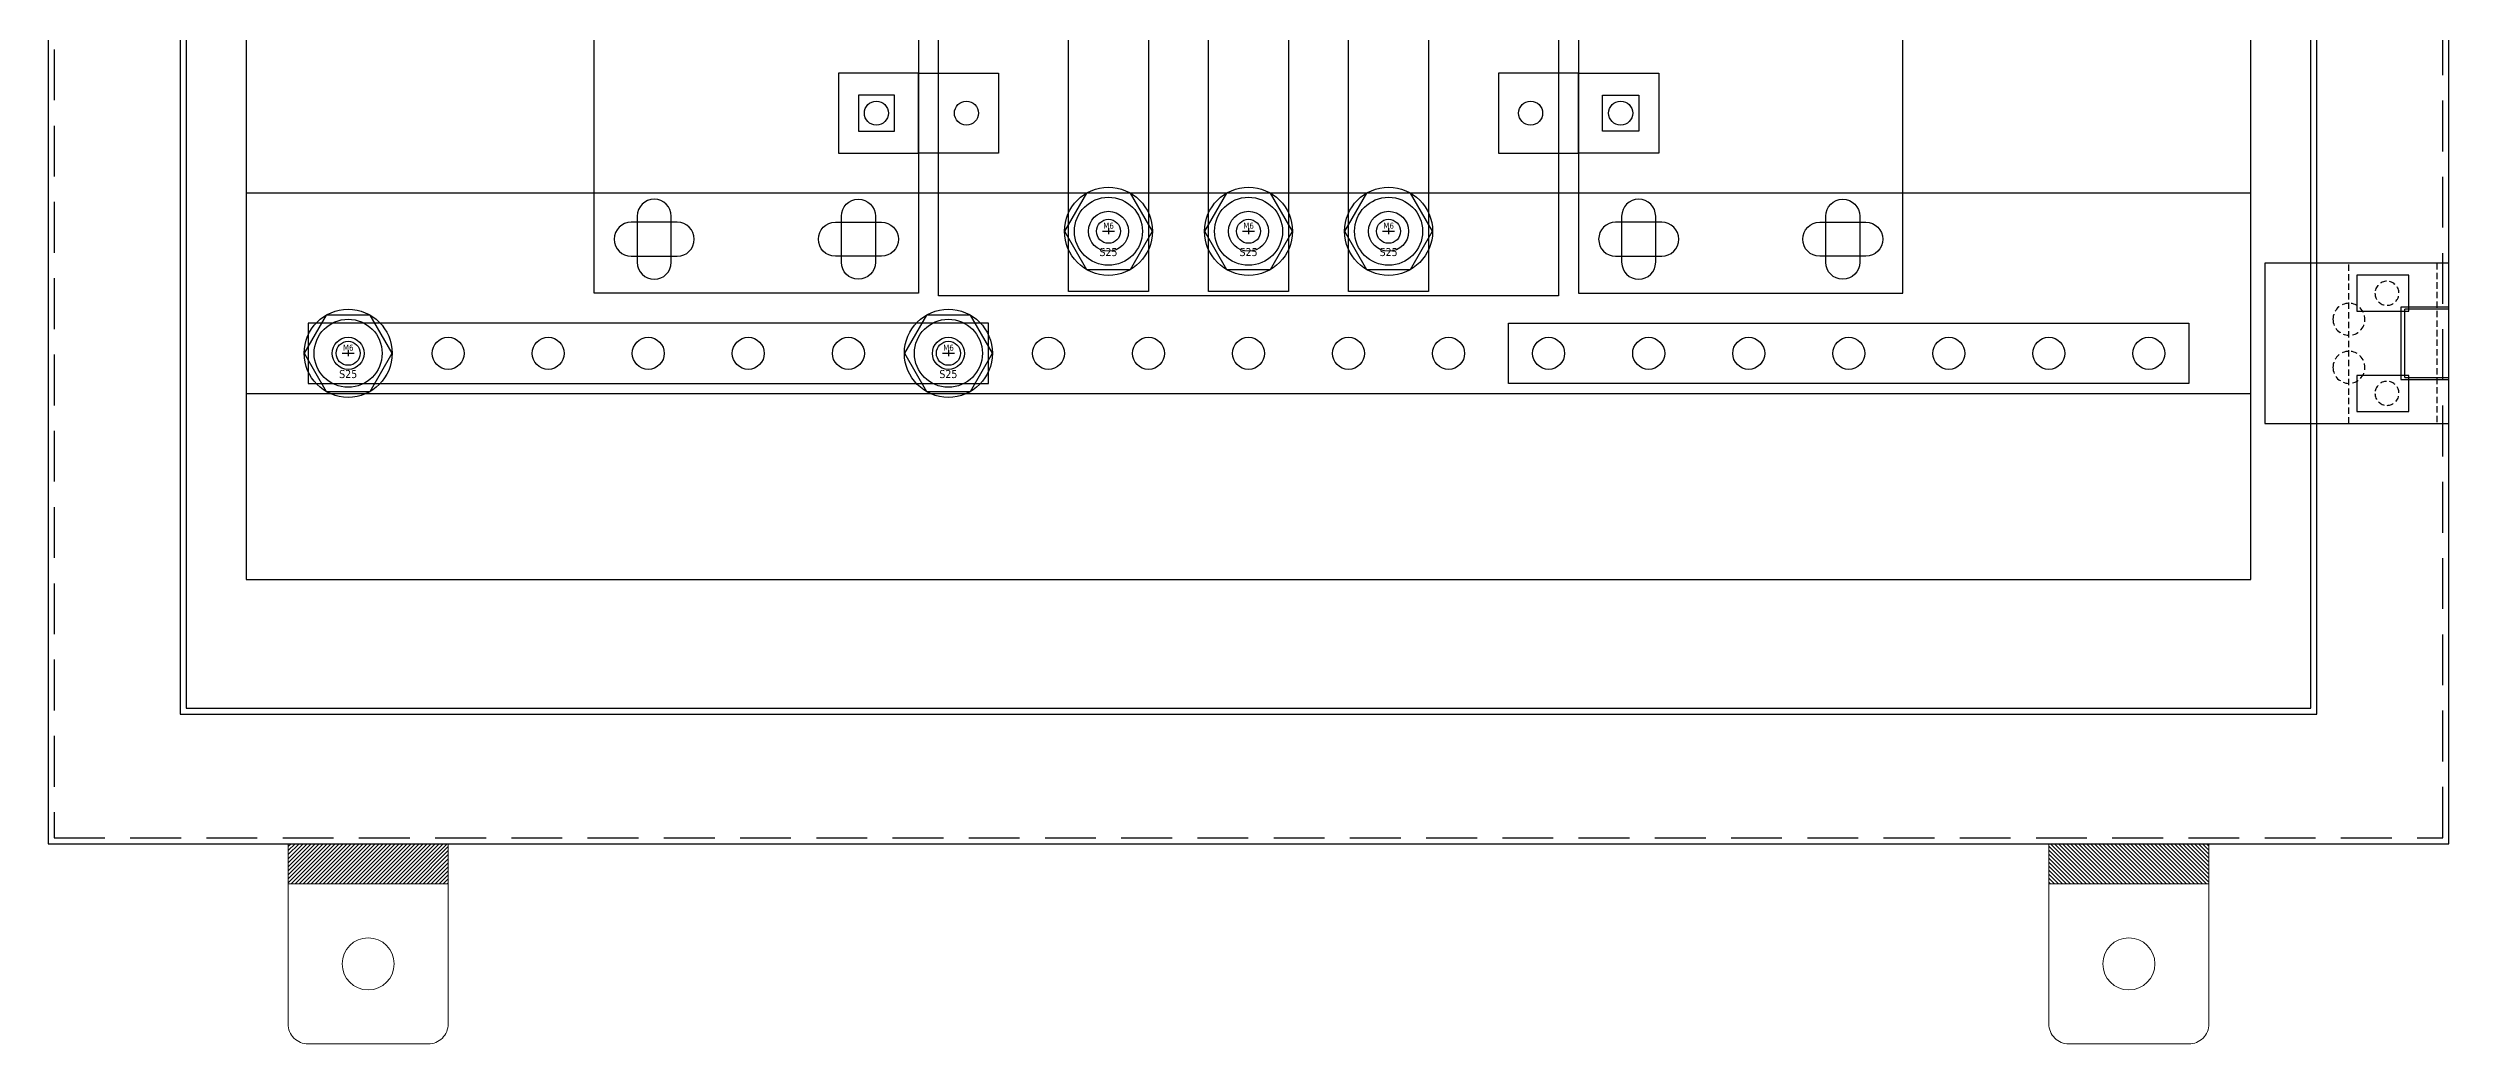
# Model space of a CAD drawing. Header units: millimetres. Extents: x 0 to 4783, y 0 to 3382.
# Drawn here: x 2269 to 2869, y 1624 to 1872 of the extents above; entities that cross this region are included whole.
import ezdxf

# ---------------------------------------------------------------- set-up
doc = ezdxf.new("R2010")
doc.units = ezdxf.units.MM
doc.linetypes.add('HIDDEN2', pattern=[4.7625, 3.175, -1.5875])
doc.linetypes.add('HIDDENX2', pattern=[19.05, 12.7, -6.35])
doc.layers.add('0 TĂNG CỨNG', color=7, linetype='Continuous', lineweight=15)
doc.layers.add('CNC', color=7, linetype='Continuous')

# ---------------------------------------------------------------- blocks, each defined once
blk = doc.blocks.new('HL044-1.3-C')
at = {"color": 1, "linetype": 'HIDDEN2', "ltscale": 0.5}
for p, q in [((-25, 40), (-25, 0)), ((-3, 0), (-3, 40))]:
    blk.add_line(p, q, dxfattribs=at)
at = {"color": 1}
for p, q in [((-12, 29), (0, 29)), ((-12, 11), (-12, 29)), ((-11, 28.5), (0, 28.5)), ((-11, 28.5), (-11, 11.5)), ((0, 11), (-12, 11)), ((0, 11.5), (-11, 11.5))]:
    blk.add_line(p, q, dxfattribs=at)
blk.add_lwpolyline([(-46, 40), (0, 40), (0, 0), (-46, 0)], close=True, dxfattribs=at)
at = {"color": 1, "linetype": 'HIDDEN2', "ltscale": 0.5}
for centre, radius in [((-25, 26), 4), ((-15.5, 32.5), 3), ((-25, 14), 4), ((-15.5, 7.5), 3)]:
    blk.add_circle(centre, radius, dxfattribs=at)
blk = doc.blocks.new('*U10961')
at = {"color": 252}
for p, q in [((-1.5, 9.53), (1.5, 9.53)), ((0, 10.28), (0, 8.78))]:
    blk.add_line(p, q, dxfattribs=at)
at = {"color": 1}
blk.add_lwpolyline([(-5.5, 19.05), (-11, 9.53), (-5.5, 0), (5.5, 0), (11, 9.53), (5.5, 19.05)], close=True, dxfattribs=at)
for radius in [11, 8.5, 3]:
    blk.add_circle((0, 9.53), radius, dxfattribs=at)
at = {"color": 1, "width": 30.0978, "attachment_point": 5}
for s, insert, char_height in [('{\\fTahoma|b0|i0|c0|p34;M6}', (0.02, 10.91), 1.5), ('{\\fTahoma|b0|i0|c0|p34;S25}', (0, 4.33), 2)]:
    blk.add_mtext(s, dxfattribs=dict(at, insert=insert, char_height=char_height))

msp = doc.modelspace()

# ---------------------------------------------------------------- hatches: boundary and pattern name
at = {"ltscale": 3}
h = msp.add_hatch(dxfattribs=at)
h.set_pattern_fill('ANSI31', color=4, scale=100, style=0)
h.set_pattern_definition([(45, (0, 0), (-883.9, 883.9), [])])
h.paths.add_polyline_path([(2491.22, 2231.1), (2646.22, 2231.1), (2646.22, 1810.45), (2491.22, 1810.45)])
at = {"layer": '0 TĂNG CỨNG'}
h = msp.add_hatch(dxfattribs=at)
h.set_pattern_fill('JIS_WOOD', color=256, style=0)
h.set_pattern_definition([(225, (190743.15114, -49633.6862), (0.4999999992, -0.4999999992), [])])
h.paths.add_polyline_path([(2368.72, 1663.6), (2328.72, 1663.6), (2328.72, 1673.6), (2368.72, 1673.6)])
h = msp.add_hatch(dxfattribs=at)
h.set_pattern_fill('JIS_WOOD', color=256, style=0)
h.set_pattern_definition([(315, (85525.3822, -49633.6862), (-0.499999999, -0.499999999), [])])
h.paths.add_polyline_path([(2768.72, 1663.6), (2808.72, 1663.6), (2808.72, 1673.6), (2768.72, 1673.6)])

# ---------------------------------------------------------------- linework, layer by layer
at = {"color": 7}
for points in [[(2268.72, 1673.6), (2868.72, 1673.6), (2868.72, 2673.6), (2268.72, 2673.6)], [(2301.72, 1706), (2835.72, 1706), (2835.72, 2640.6), (2301.72, 2640.6)]]:
    msp.add_lwpolyline(points, close=True, dxfattribs=at)
at = {"color": 7, "linetype": 'HIDDENX2'}
msp.add_lwpolyline([(2270.22, 1675.1), (2867.22, 1675.1), (2867.22, 2672.1), (2270.22, 2672.1)], close=True, dxfattribs=at)
at = {"color": 3}
for points in [[(2303.22, 1707.5), (2834.22, 1707.5), (2834.22, 2639.1), (2303.22, 2639.1)], [(2318.22, 1739.6), (2819.22, 1739.6), (2819.22, 2602), (2318.22, 2602)]]:
    msp.add_lwpolyline(points, close=True, dxfattribs=at)
at = {"color": 46, "ltscale": 3}
for points in [[(2405.22, 2261.1), (2486.22, 2261.1), (2486.22, 1811.1), (2405.22, 1811.1)], [(2732.22, 2261.1), (2651.22, 2261.1), (2651.22, 1811.1), (2732.22, 1811.1)]]:
    msp.add_lwpolyline(points, close=True, dxfattribs=at)
at = {"color": 1, "ltscale": 3}
msp.add_lwpolyline([(2523.72, 2257.1), (2543.72, 2257.1), (2543.72, 1811.58), (2523.72, 1811.58)], close=True, dxfattribs=at)
at = {"color": 2, "ltscale": 3}
msp.add_lwpolyline([(2558.72, 2257.1), (2578.72, 2257.1), (2578.72, 1811.58), (2558.72, 1811.58)], close=True, dxfattribs=at)
at = {"color": 5, "ltscale": 3}
msp.add_lwpolyline([(2593.72, 2257.1), (2613.72, 2257.1), (2613.72, 1811.58), (2593.72, 1811.58)], close=True, dxfattribs=at)
at = {"color": 4, "ltscale": 3}
msp.add_lwpolyline([(2491.22, 2231.1), (2646.22, 2231.1), (2646.22, 1810.45), (2491.22, 1810.45)], close=True, dxfattribs=at)
at = {"color": 46}
for points in [[(2466.22, 1846.1), (2486.22, 1846.1), (2486.22, 1866.1), (2466.22, 1866.1)], [(2506.22, 1846.1), (2486.22, 1846.1), (2486.22, 1866.1), (2506.22, 1866.1)], [(2631.22, 1846.1), (2651.22, 1846.1), (2651.22, 1866.1), (2631.22, 1866.1)], [(2671.22, 1846.1), (2651.22, 1846.1), (2651.22, 1866.1), (2671.22, 1866.1)]]:
    msp.add_lwpolyline(points, close=True, dxfattribs=at)
at = {"color": 2}
for points in [[(2471.22, 1851.6), (2480.22, 1851.6), (2480.22, 1860.6), (2471.22, 1860.6)], [(2666.22, 1851.6), (2657.22, 1851.6), (2657.22, 1860.6), (2666.22, 1860.6)], [(2845.72, 1806.6), (2858.72, 1806.6), (2858.72, 1815.6), (2845.72, 1815.6)], [(2845.72, 1781.6), (2858.72, 1781.6), (2858.72, 1790.6), (2845.72, 1790.6)]]:
    msp.add_lwpolyline(points, close=True, dxfattribs=at)
at = {"color": 8}
msp.add_lwpolyline([(2318.22, 1786.1), (2819.22, 1786.1), (2819.22, 1836.1), (2318.22, 1836.1)], close=True, dxfattribs=at)
for points in [[(2333.72, 1788.6), (2503.72, 1788.6), (2503.72, 1803.6), (2333.72, 1803.6)], [(2803.72, 1788.6), (2633.72, 1788.6), (2633.72, 1803.6), (2803.72, 1803.6)]]:
    msp.add_lwpolyline(points, close=True)
at = {"color": 2}
for centre, radius in [((2475.72, 1856.1), 3), ((2498.22, 1856.1), 3), ((2639.22, 1856.1), 3), ((2661.72, 1856.1), 3), ((2533.72, 1826.58), 5), ((2533.72, 1826.58), 5), ((2568.72, 1826.58), 5), ((2568.72, 1826.58), 5), ((2603.72, 1826.58), 5), ((2603.72, 1826.58), 5)]:
    msp.add_circle(centre, radius, dxfattribs=at)
at = {"color": 8}
for centre in [(2343.72, 1796.1), (2368.72, 1796.1), (2393.72, 1796.1), (2418.72, 1796.1), (2443.72, 1796.1), (2468.72, 1796.1), (2468.72, 1796.1), (2493.72, 1796.1), (2493.72, 1796.1), (2518.72, 1796.1), (2543.72, 1796.1), (2568.72, 1796.1), (2593.72, 1796.1), (2618.72, 1796.1), (2643.72, 1796.1), (2668.72, 1796.1), (2693.72, 1796.1), (2718.72, 1796.1), (2743.72, 1796.1), (2768.72, 1796.1), (2793.72, 1796.1)]:
    msp.add_circle(centre, 4, dxfattribs=at)
at = {"layer": '0 TĂNG CỨNG'}
for p, q in [((2368.72, 1663.6), (2328.72, 1663.6)), ((2768.72, 1663.6), (2808.72, 1663.6))]:
    msp.add_line(p, q, dxfattribs=at)
for points in [[(2368.72, 1673.6), (2328.72, 1673.6), (2328.72, 1628.6, 0.414214), (2333.72, 1623.6), (2363.72, 1623.6, 0.414214), (2368.72, 1628.6)], [(2768.72, 1673.6), (2808.72, 1673.6), (2808.72, 1628.6, -0.414214), (2803.72, 1623.6), (2773.72, 1623.6, -0.414214), (2768.72, 1628.6)]]:
    msp.add_lwpolyline(points, format="xyb", close=True, dxfattribs=at)
for points in [[(2368.72, 1663.6), (2328.72, 1663.6), (2328.72, 1673.6), (2368.72, 1673.6)], [(2768.72, 1663.6), (2808.72, 1663.6), (2808.72, 1673.6), (2768.72, 1673.6)]]:
    msp.add_lwpolyline(points, close=True, dxfattribs=at)
for centre in [(2348.72, 1643.6), (2788.72, 1643.6)]:
    msp.add_circle(centre, 6.5, dxfattribs=at)
at = {"layer": 'CNC', "color": 2, "lineweight": -3}
for points in [[(2424.47, 1830.35, 1), (2415.97, 1830.35), (2415.97, 1818.85, 1), (2424.47, 1818.85)], [(2466.97, 1830.35, -1), (2475.47, 1830.35), (2475.47, 1818.85, -1), (2466.97, 1818.85)], [(2670.47, 1830.35, 1), (2661.97, 1830.35), (2661.97, 1818.85, 1), (2670.47, 1818.85)], [(2712.97, 1830.35, -1), (2721.47, 1830.35), (2721.47, 1818.85, -1), (2712.97, 1818.85)], [(2425.97, 1820.35, 1), (2425.97, 1828.85), (2414.47, 1828.85, 1), (2414.47, 1820.35)], [(2465.47, 1820.35, -1), (2465.47, 1828.85), (2476.97, 1828.85, -1), (2476.97, 1820.35)], [(2671.97, 1820.35, 1), (2671.97, 1828.85), (2660.47, 1828.85, 1), (2660.47, 1820.35)], [(2711.47, 1820.35, -1), (2711.47, 1828.85), (2722.97, 1828.85, -1), (2722.97, 1820.35)]]:
    msp.add_lwpolyline(points, format="xyb", close=True, dxfattribs=at)

# ---------------------------------------------------------------- block references
for p in [(2533.72, 1817.05), (2568.72, 1817.05), (2603.72, 1817.05), (2343.72, 1786.58), (2493.72, 1786.58)]:
    msp.add_blockref('*U10961', p)
at = {"color": 7, "xscale": -1, "rotation": 180}
msp.add_blockref('HL044-1.3-C', (2868.72, 1818.6), dxfattribs=at)

doc.saveas('drawing.dxf')
